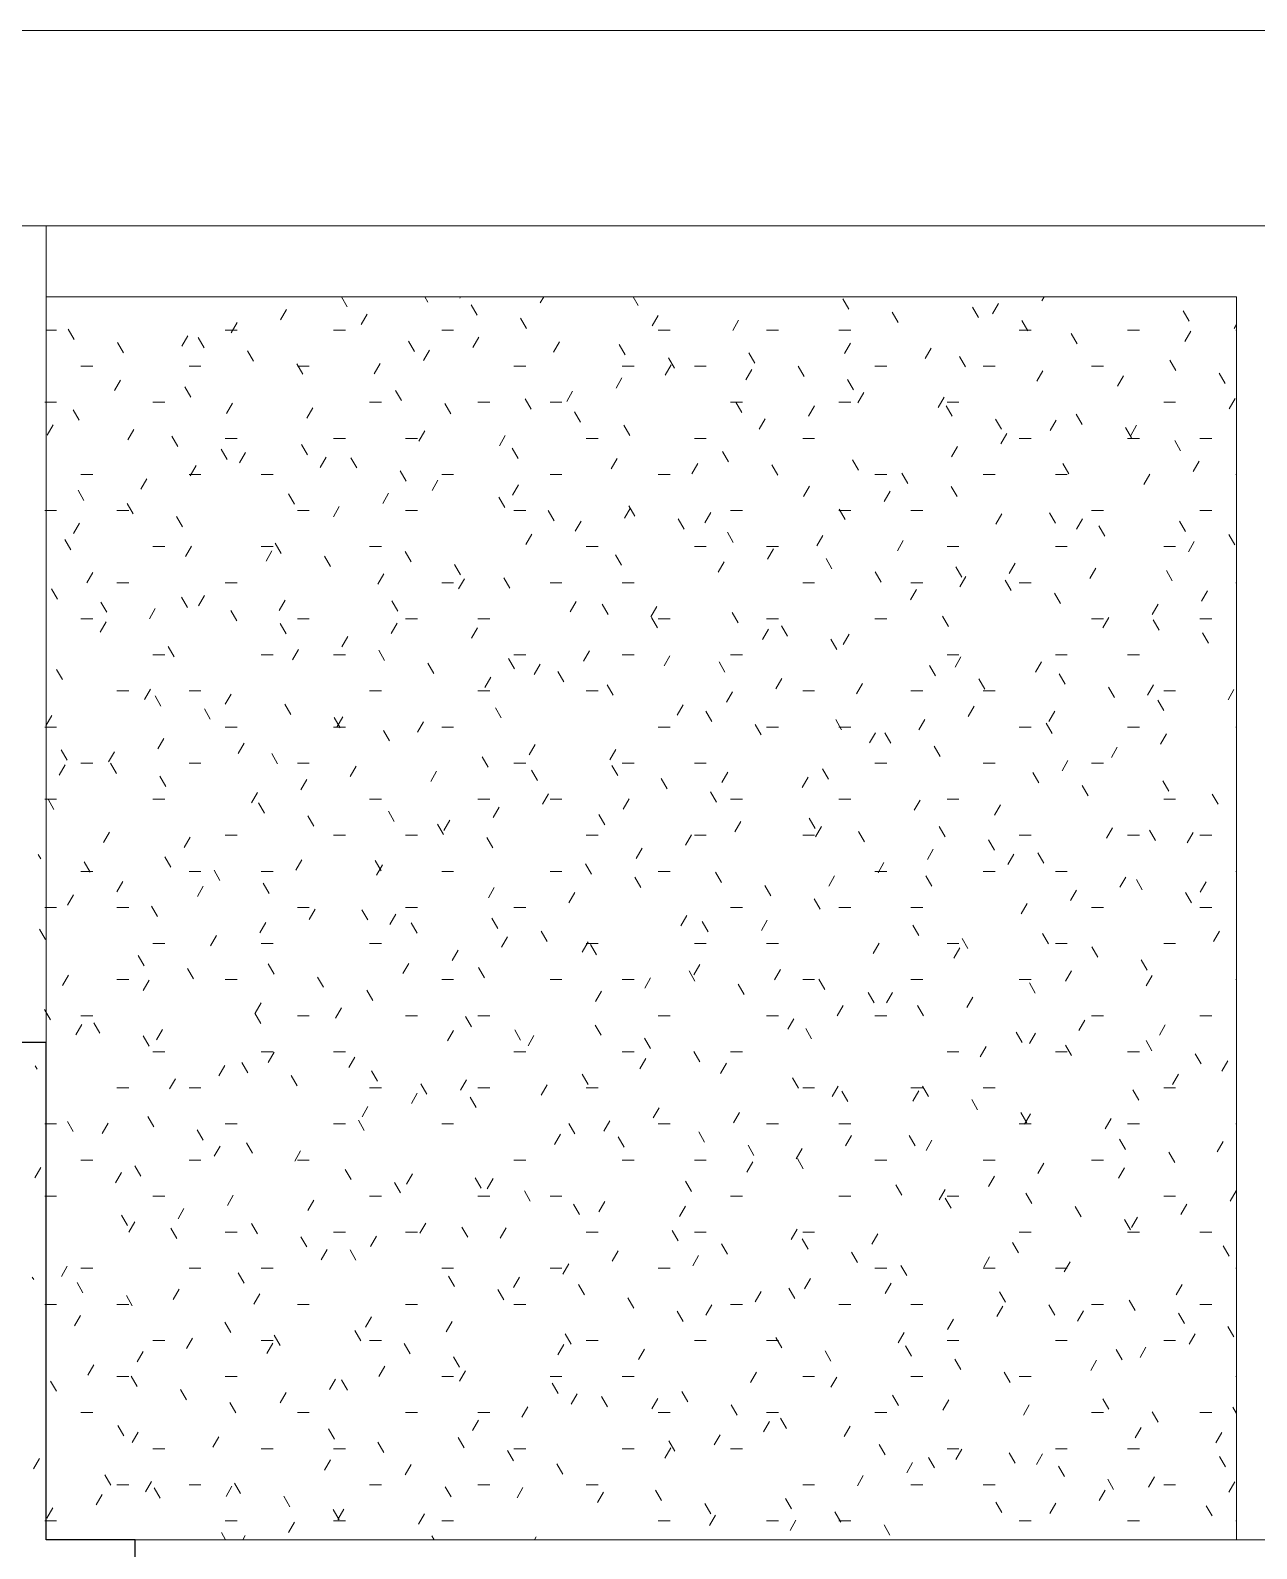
# Model space of a CAD drawing. Header units: millimetres. Extents: x -967280 to 3852, y 2833 to 1955156.
# Drawn here: x -950241 to -946789, y 652841 to 657116 of the extents above; entities that cross this region are included whole.
import ezdxf

# ---------------------------------------------------------------- set-up
doc = ezdxf.new("R2010")
doc.units = ezdxf.units.MM
doc.header["$LTSCALE"] = 1000
doc.linetypes.add('HRZN_Line-Ptrn-Sold', pattern=[9144001.0, 9144000.0, -1])
for name, color, linetype, lineweight in [('A-ELEV', 1, 'HRZN_Line-Ptrn-Sold', 13), ('A-FLOR-PATT', 1, 'Continuous', 13), ('A-WALL', 8, 'HRZN_Line-Ptrn-Sold', 50)]:
    doc.layers.add(name, color=color, linetype=linetype, lineweight=lineweight)
doc.layers.add('ARCH', color=8, linetype='Continuous')

# ---------------------------------------------------------------- blocks, each defined once
blk = doc.blocks.new('A$C1e5dc022')
at = {"layer": 'A-ELEV', "color": 4}
for p, q in [((12000, -6550), (20200, -6550)), ((16650, -6550), (16650, -8850)), ((20000, -6750), (16650, -6750)), ((20000, -10250), (20000, -6750)), ((16900, -10250), (20200, -10250))]:
    blk.add_line(p, q, dxfattribs=at)
at = {"layer": 'A-FLOR-PATT', "color": 4}
blk.add_line((53435, -6000), (6000, -6000), dxfattribs=at)
at = {"layer": 'A-FLOR-PATT', "color": 4, "linetype": 'Continuous'}
for p, q in [((16994.7, -6750), (16994.7, -6750.1)), ((17497.2, -6778.7), (17480.7, -6750)), ((17724, -6765.1), (17715.3, -6750)), ((17816, -6750), (17813.8, -6753.8)), ((18050.6, -6750), (18040.6, -6767.4)), ((18316.3, -6775), (18301.9, -6750)), ((19458.4, -6750), (19452, -6761.1)), ((17326.2, -6785.5), (17309.4, -6814.6)), ((17862.8, -6802.3), (17846, -6773.2)), ((18908.7, -6785), (18891.9, -6756)), ((19047.5, -6822.2), (19030.7, -6793.2)), ((19274.2, -6808.6), (19257.5, -6779.5)), ((19330, -6769.2), (19313.2, -6798.3)), ((19866.6, -6818.5), (19849.8, -6789.5)), ((17187.4, -6822.7), (17170.6, -6851.7)), ((17553, -6799.1), (17536.2, -6828.2)), ((18001.6, -6839.4), (17984.8, -6810.4)), ((18372.1, -6802.8), (18355.3, -6831.8)), ((18598.9, -6816.4), (18582.1, -6845.4)), ((19413, -6845.8), (19396.3, -6816.7)), ((20000, -6827.9), (19993.6, -6839.1)), ((16648.7, -6844), (16679.1, -6844)), ((16728.9, -6870.3), (16712.1, -6841.3)), ((16867.7, -6907.5), (16850.9, -6878.5)), ((17048.6, -6859.9), (17031.9, -6888.9)), ((17094.5, -6893.9), (17077.7, -6864.9)), ((17153.6, -6844), (17187.1, -6844)), ((17458.4, -6844), (17491.9, -6844)), ((17686.8, -6903.9), (17670, -6874.8)), ((17763.2, -6844), (17796.7, -6844)), ((17867.7, -6863.5), (17851, -6892.6)), ((18094.5, -6877.2), (18077.7, -6906.2)), ((18372.8, -6844), (18406.3, -6844)), ((18677.6, -6844), (18711.1, -6844)), ((18880.8, -6844), (18914.3, -6844)), ((18913.6, -6880.8), (18896.9, -6909.8)), ((19388.8, -6844), (19422.3, -6844)), ((19551.8, -6883), (19535, -6853.9)), ((19693.6, -6844), (19727.1, -6844)), ((19871.5, -6847.3), (19854.8, -6876.3)), ((19998.4, -6844), (20000, -6844)), ((17233.2, -6931.1), (17216.5, -6902)), ((17728.9, -6900.7), (17712.2, -6929.8)), ((18279.1, -6913.8), (18262.4, -6884.8)), ((18417.9, -6951), (18401.2, -6922)), ((18644.7, -6937.4), (18627.9, -6908.4)), ((19140.4, -6894.4), (19123.6, -6923.5)), ((19237, -6947.4), (19220.3, -6918.3)), ((16747.2, -6945.6), (16780.7, -6945.6)), ((17052, -6945.6), (17085.5, -6945.6)), ((17372, -6968.3), (17355.3, -6939.2)), ((17356.8, -6945.6), (17390.3, -6945.6)), ((17590.2, -6937.9), (17573.4, -6967)), ((17966.4, -6945.6), (17999.9, -6945.6)), ((18271.2, -6945.6), (18304.7, -6945.6)), ((18409.3, -6941.6), (18392.5, -6970.6)), ((18474.4, -6945.6), (18507.9, -6945.6)), ((18636, -6955.2), (18619.3, -6984.2)), ((18783.5, -6974.6), (18766.7, -6945.6)), ((18982.4, -6945.6), (19015.9, -6945.6)), ((19287.2, -6945.6), (19320.7, -6945.6)), ((19455.2, -6958.8), (19438.4, -6987.9)), ((19592, -6945.6), (19625.5, -6945.6)), ((19829.4, -6957.3), (19812.6, -6928.3)), ((19968.2, -6994.5), (19951.4, -6965.5)), ((16859, -6985.1), (16842.3, -7014.1)), ((17057.3, -7032.7), (17040.5, -7003.6)), ((18270.5, -6978.8), (18253.7, -7007.8)), ((18922.3, -7011.8), (18905.5, -6982.7)), ((19681.9, -6972.4), (19665.2, -7001.5)), ((16645.8, -7047.2), (16679.1, -7047.2)), ((16950.4, -7047.2), (16983.9, -7047.2)), ((17173.8, -7049.5), (17157, -7078.5)), ((17560, -7047.2), (17593.5, -7047.2)), ((17649.6, -7042.6), (17632.8, -7013.6)), ((17788.4, -7079.8), (17771.6, -7050.8)), ((17864.8, -7047.2), (17898.3, -7047.2)), ((18015.2, -7066.2), (17998.4, -7037.2)), ((18068, -7047.2), (18101.5, -7047.2)), ((18131.7, -7015.9), (18114.9, -7045)), ((18576, -7047.2), (18609.5, -7047.2)), ((18607.5, -7076.2), (18590.8, -7047.2)), ((18880.8, -7047.2), (18914.3, -7047.2)), ((18950.8, -7019.6), (18934, -7048.6)), ((19177.6, -7033.2), (19160.8, -7062.2)), ((19185.6, -7047.2), (19219.1, -7047.2)), ((19795.2, -7047.2), (19828.7, -7047.2)), ((19996.7, -7036.9), (19979.9, -7065.9)), ((16742.5, -7097.1), (16725.7, -7068.1)), ((17400.6, -7063.1), (17383.8, -7092.1)), ((18154, -7103.4), (18137.2, -7074.4)), ((18673.2, -7094), (18656.5, -7123)), ((18812, -7056.8), (18795.3, -7085.8)), ((19199.9, -7086.2), (19183.1, -7057.1)), ((19338.6, -7123.3), (19321.9, -7094.3)), ((19565.4, -7109.7), (19548.7, -7080.7)), ((16669.4, -7110.3), (16652.7, -7139.3)), ((16896.2, -7123.9), (16879.5, -7152.9)), ((17715.3, -7127.5), (17698.6, -7156.5)), ((18292.8, -7140.6), (18276, -7111.6)), ((19353.6, -7134.8), (19336.8, -7163.8)), ((19492.4, -7097.6), (19475.6, -7126.7)), ((19704.2, -7146.9), (19687.4, -7117.9)), ((19719.1, -7111.2), (19702.4, -7140.3)), ((17020.1, -7171.5), (17003.3, -7142.4)), ((17158.9, -7208.7), (17142.1, -7179.6)), ((17153.6, -7148.8), (17187.1, -7148.8)), ((17385.6, -7195), (17368.9, -7166)), ((17458.4, -7148.8), (17491.9, -7148.8)), ((17661.6, -7148.8), (17695.1, -7148.8)), ((17942.1, -7141.1), (17925.3, -7170.2)), ((17978, -7205), (17961.2, -7176)), ((18169.6, -7148.8), (18203.1, -7148.8)), ((18474.4, -7148.8), (18507.9, -7148.8)), ((18779.2, -7148.8), (18812.7, -7148.8)), ((19214.8, -7172), (19198, -7201)), ((19388.8, -7148.8), (19422.3, -7148.8)), ((19693.6, -7148.8), (19727.1, -7148.8)), ((19843, -7184.1), (19826.2, -7155.1)), ((19896.8, -7148.8), (19930.3, -7148.8)), ((17211, -7188.3), (17194.2, -7217.3)), ((17437.8, -7201.9), (17421, -7230.9)), ((17524.4, -7232.2), (17507.7, -7203.2)), ((18256.9, -7205.5), (18240.1, -7234.6)), ((18483.6, -7219.1), (18466.9, -7248.2)), ((18570.3, -7215), (18553.6, -7185.9)), ((18709.1, -7252.2), (18692.4, -7223.1)), ((18935.9, -7238.6), (18919.1, -7209.5)), ((19528.2, -7248.5), (19511.5, -7219.5)), ((19895.1, -7212.8), (19878.3, -7241.9)), ((16747.2, -7250.4), (16780.7, -7250.4)), ((16933.4, -7262.7), (16916.6, -7291.7)), ((17052, -7250.4), (17085.5, -7250.4)), ((17072.2, -7225.5), (17055.4, -7254.5)), ((17255.2, -7250.4), (17288.7, -7250.4)), ((17663.2, -7269.4), (17646.5, -7240.4)), ((17752.5, -7266.3), (17735.8, -7295.3)), ((17763.2, -7250.4), (17796.7, -7250.4)), ((18068, -7250.4), (18101.5, -7250.4)), ((18372.8, -7250.4), (18406.3, -7250.4)), ((18982.4, -7250.4), (19015.9, -7250.4)), ((19074.7, -7275.7), (19057.9, -7246.7)), ((19287.2, -7250.4), (19320.7, -7250.4)), ((19490.4, -7250.4), (19523.9, -7250.4)), ((19756.3, -7250), (19739.6, -7279.1)), ((19998.4, -7250.4), (20000, -7250.4)), ((16756.1, -7323.9), (16739.4, -7294.8)), ((17348.5, -7333.8), (17331.7, -7304.8)), ((17613.7, -7303.5), (17597, -7332.5)), ((17979.3, -7279.9), (17962.5, -7308.9)), ((18798.4, -7283.6), (18781.6, -7312.6)), ((19025.2, -7297.2), (19008.4, -7326.2)), ((19213.5, -7312.9), (19196.7, -7283.9)), ((16645.6, -7352), (16679.1, -7352)), ((16848.8, -7352), (16882.3, -7352)), ((16894.9, -7361.1), (16878.1, -7332)), ((17356.8, -7352), (17390.3, -7352)), ((17474.9, -7340.7), (17458.2, -7369.7)), ((17661.6, -7352), (17695.1, -7352)), ((17940.8, -7343.8), (17924, -7314.8)), ((17966.4, -7352), (17999.9, -7352)), ((18079.6, -7381), (18062.8, -7352)), ((18294.1, -7344.3), (18277.3, -7373.4)), ((18306.4, -7367.4), (18289.6, -7338.3)), ((18576, -7352), (18609.5, -7352)), ((18880.8, -7352), (18914.3, -7352)), ((18898.7, -7377.3), (18881.9, -7348.3)), ((19084, -7352), (19117.5, -7352)), ((19592, -7352), (19625.5, -7352)), ((19896.8, -7352), (19930.3, -7352)), ((16743.8, -7387.8), (16727.1, -7416.9)), ((17033.7, -7398.2), (17016.9, -7369.2)), ((18155.3, -7381.5), (18138.5, -7410.5)), ((18445.2, -7404.6), (18428.4, -7375.5)), ((18520.8, -7357.9), (18504.1, -7387)), ((19340, -7361.6), (19323.2, -7390.6)), ((19491, -7387.3), (19474.3, -7358.3)), ((19566.7, -7375.2), (19550, -7404.2)), ((19629.8, -7424.5), (19613.1, -7395.5)), ((19856.6, -7410.9), (19839.8, -7381.8)), ((16718.9, -7462.7), (16702.2, -7433.6)), ((18016.5, -7418.7), (17999.7, -7447.7)), ((18583.9, -7441.8), (18567.2, -7412.7)), ((18835.6, -7422.3), (18818.8, -7451.4)), ((19062.4, -7436), (19045.6, -7465)), ((19995.4, -7448.1), (19978.6, -7419)), ((16950.4, -7453.6), (16983.9, -7453.6)), ((17058.6, -7452.2), (17041.8, -7481.3)), ((17255.2, -7453.6), (17288.7, -7453.6)), ((17285.4, -7465.9), (17268.6, -7494.9)), ((17311.3, -7472.6), (17294.5, -7443.6)), ((17450.1, -7509.8), (17433.3, -7480.8)), ((17560, -7453.6), (17593.5, -7453.6)), ((17676.8, -7496.2), (17660.1, -7467.2)), ((18169.6, -7453.6), (18203.1, -7453.6)), ((18269.2, -7506.2), (18252.4, -7477.1)), ((18474.4, -7453.6), (18507.9, -7453.6)), ((18677.6, -7453.6), (18711.1, -7453.6)), ((18696.8, -7459.5), (18680, -7488.6)), ((19185.6, -7453.6), (19219.1, -7453.6)), ((19490.4, -7453.6), (19523.9, -7453.6)), ((19795.2, -7453.6), (19828.7, -7453.6)), ((19881.5, -7439.6), (19864.7, -7468.6)), ((17815.6, -7533.4), (17798.9, -7504.4)), ((18558, -7496.7), (18541.3, -7525.8)), ((18861.5, -7516.1), (18844.8, -7487.1)), ((19227.1, -7539.7), (19210.3, -7510.7)), ((19377.1, -7500.4), (19360.4, -7529.4)), ((19603.9, -7514), (19587.2, -7543)), ((19819.4, -7549.7), (19802.7, -7520.6)), ((16781, -7526.6), (16764.2, -7555.7)), ((16848.8, -7555.2), (16882.3, -7555.2)), ((17153.6, -7555.2), (17187.1, -7555.2)), ((17600.1, -7530.3), (17583.4, -7559.3)), ((17763.2, -7555.2), (17796.7, -7555.2)), ((17826.9, -7543.9), (17810.1, -7572.9)), ((17954.4, -7570.6), (17937.6, -7541.5)), ((18068, -7555.2), (18101.5, -7555.2)), ((18271.2, -7555.2), (18304.7, -7555.2)), ((18779.2, -7555.2), (18812.7, -7555.2)), ((19000.3, -7553.3), (18983.5, -7524.3)), ((19084, -7555.2), (19117.5, -7555.2)), ((19238.4, -7537.6), (19221.6, -7566.6)), ((19365.9, -7576.9), (19349.1, -7547.9)), ((19388.8, -7555.2), (19422.3, -7555.2)), ((19998.4, -7555.2), (20000, -7555.2)), ((16681.7, -7601.4), (16665, -7572.4)), ((17047.3, -7625), (17030.5, -7596)), ((17095.8, -7591), (17079, -7620.1)), ((17322.5, -7604.6), (17305.8, -7633.7)), ((17639.6, -7635), (17622.9, -7606)), ((18141.7, -7608.3), (18124.9, -7637.3)), ((19099.6, -7574.7), (19082.8, -7603.8)), ((19504.7, -7614.1), (19487.9, -7585)), ((19918.7, -7578.4), (19901.9, -7607.4)), ((16820.5, -7638.6), (16803.8, -7609.6)), ((16957, -7628.2), (16940.2, -7657.3)), ((17186.1, -7662.2), (17169.3, -7633.2)), ((18232, -7645), (18215.2, -7615.9)), ((18368.4, -7621.9), (18351.7, -7650.9)), ((18597.6, -7668.5), (18580.8, -7639.5)), ((19189.9, -7678.5), (19173.1, -7649.5)), ((19779.9, -7615.6), (19763.1, -7644.6)), ((16747.2, -7656.8), (16780.7, -7656.8)), ((16818.2, -7665.4), (16801.4, -7694.4)), ((17324.9, -7699.4), (17308.1, -7670.4)), ((17356.8, -7656.8), (17390.3, -7656.8)), ((17637.3, -7669.1), (17620.5, -7698.1)), ((17661.6, -7656.8), (17695.1, -7656.8)), ((17864.1, -7682.7), (17847.3, -7711.7)), ((17864.8, -7656.8), (17898.3, -7656.8)), ((18370.8, -7682.1), (18354, -7653.1)), ((18372.8, -7656.8), (18406.3, -7656.8)), ((18683.2, -7686.3), (18666.4, -7715.3)), ((18677.6, -7656.8), (18711.1, -7656.8)), ((18736.3, -7705.7), (18719.6, -7676.7)), ((18982.4, -7656.8), (19015.9, -7656.8)), ((19592, -7656.8), (19625.5, -7656.8)), ((19641.1, -7652.8), (19624.3, -7681.8)), ((19782.2, -7688.5), (19765.5, -7659.4)), ((19896.8, -7656.8), (19930.3, -7656.8)), ((17010.1, -7763.8), (16993.4, -7734.8)), ((17498.5, -7706.2), (17481.8, -7735.3)), ((18875.1, -7742.9), (18858.4, -7713.9)), ((18910, -7699.9), (18893.2, -7729)), ((19921, -7725.6), (19904.3, -7696.6)), ((16950.4, -7758.4), (16983.9, -7758.4)), ((17255.2, -7758.4), (17288.7, -7758.4)), ((17359.7, -7743.4), (17343, -7772.5)), ((17458.4, -7758.4), (17491.9, -7758.4)), ((17602.5, -7773.8), (17585.7, -7744.7)), ((17968, -7797.4), (17951.3, -7768.3)), ((17966.4, -7758.4), (17999.9, -7758.4)), ((18178.8, -7747.1), (18162.1, -7776.1)), ((18271.2, -7758.4), (18304.7, -7758.4)), ((18405.6, -7760.7), (18388.9, -7789.7)), ((18560.4, -7807.3), (18543.6, -7778.3)), ((18576, -7758.4), (18609.5, -7758.4)), ((19185.6, -7758.4), (19219.1, -7758.4)), ((19224.7, -7764.3), (19208, -7793.4)), ((19451.5, -7777.9), (19434.8, -7807)), ((19490.4, -7758.4), (19523.9, -7758.4)), ((19693.6, -7758.4), (19727.1, -7758.4)), ((16695.4, -7828.2), (16678.6, -7799.2)), ((17741.2, -7811), (17724.5, -7781.9)), ((17901.3, -7821.5), (17884.5, -7850.5)), ((18040.1, -7784.3), (18023.3, -7813.3)), ((18106.8, -7834.5), (18090, -7805.5)), ((19152.7, -7817.3), (19135.9, -7788.2)), ((19518.3, -7840.9), (19501.5, -7811.8)), ((16848.8, -7860), (16882.3, -7860)), ((16943.4, -7855), (16926.6, -7884)), ((17052, -7860), (17085.5, -7860)), ((17560, -7860), (17593.5, -7860)), ((17864.8, -7860), (17898.3, -7860)), ((18169.6, -7860), (18203.1, -7860)), ((18245.6, -7871.7), (18228.8, -7842.7)), ((18581.6, -7862.3), (18564.8, -7891.3)), ((18720.4, -7825.1), (18703.6, -7854.1)), ((18779.2, -7860), (18812.7, -7860)), ((18947.2, -7838.7), (18930.4, -7867.7)), ((19084, -7860), (19117.5, -7860)), ((19291.5, -7854.5), (19274.7, -7825.4)), ((19287.2, -7860), (19320.7, -7860)), ((19657.1, -7878), (19640.3, -7849)), ((19766.3, -7842.4), (19749.5, -7871.4)), ((19795.2, -7860), (19828.7, -7860)), ((19993.1, -7856), (19976.3, -7885)), ((16972.9, -7902.6), (16956.2, -7873.6)), ((17170.1, -7868.6), (17153.4, -7897.6)), ((17338.5, -7926.2), (17321.7, -7897.1)), ((17930.8, -7936.1), (17914.1, -7907.1)), ((18442.8, -7899.5), (18426, -7928.5)), ((19261.9, -7903.1), (19245.2, -7932.2)), ((19795.8, -7915.2), (19779.1, -7886.2)), ((16665.8, -7929.4), (16649, -7958.4)), ((17111.7, -7939.8), (17095, -7910.8)), ((17477.3, -7963.4), (17460.5, -7934.3)), ((17484.9, -7933), (17468.1, -7962.1)), ((17711.7, -7946.6), (17694.9, -7975.7)), ((18523.2, -7946.1), (18506.4, -7917.1)), ((18888.7, -7969.7), (18872, -7940.6)), ((19123.1, -7940.3), (19106.4, -7969.3)), ((19481.1, -7979.6), (19464.3, -7950.6)), ((19488.7, -7916.7), (19471.9, -7945.8)), ((16645.6, -7961.6), (16679.1, -7961.6)), ((16980.6, -7993.8), (16963.8, -8022.8)), ((17153.6, -7961.6), (17187.1, -7961.6)), ((17458.4, -7961.6), (17491.9, -7961.6)), ((17616.1, -8000.6), (17599.3, -7971.5)), ((17763.2, -7961.6), (17796.7, -7961.6)), ((18372.8, -7961.6), (18406.3, -7961.6)), ((18662, -7983.3), (18645.2, -7954.3)), ((18677.6, -7961.6), (18711.1, -7961.6)), ((18880.8, -7961.6), (18914.3, -7961.6)), ((18984.4, -7977.5), (18967.6, -8006.5)), ((19027.5, -8006.9), (19010.8, -7977.8)), ((19388.8, -7961.6), (19422.3, -7961.6)), ((19693.6, -7961.6), (19727.1, -7961.6)), ((19803.5, -7981.1), (19786.7, -8010.2)), ((19998.4, -7961.6), (20000, -7961.6)), ((16709, -8055), (16692.2, -8026)), ((16841.8, -8031), (16825, -8060)), ((17207.3, -8007.4), (17190.6, -8036.4)), ((17301.3, -8065), (17284.5, -8035.9)), ((18026.4, -8011), (18009.7, -8040.1)), ((18253.2, -8024.7), (18236.5, -8053.7)), ((19166.3, -8044.1), (19149.6, -8015)), ((19664.7, -8018.3), (19647.9, -8047.4)), ((16703, -8068.2), (16686.2, -8097.2)), ((16747.2, -8063.2), (16780.7, -8063.2)), ((16847.8, -8092.2), (16831, -8063.2)), ((17052, -8063.2), (17085.5, -8063.2)), ((17356.8, -8063.2), (17390.3, -8063.2)), ((17522.1, -8071.8), (17505.3, -8100.8)), ((17893.6, -8074.9), (17876.9, -8045.9)), ((17966.4, -8063.2), (17999.9, -8063.2)), ((18259.2, -8098.5), (18242.4, -8069.5)), ((18271.2, -8063.2), (18304.7, -8063.2)), ((18474.4, -8063.2), (18507.9, -8063.2)), ((18851.6, -8108.5), (18834.8, -8079.4)), ((18982.4, -8063.2), (19015.9, -8063.2)), ((19287.2, -8063.2), (19320.7, -8063.2)), ((19525.9, -8055.5), (19509.1, -8084.6)), ((19592, -8063.2), (19625.5, -8063.2)), ((16986.5, -8129.4), (16969.8, -8100.3)), ((17383.3, -8109), (17366.5, -8138)), ((17748.9, -8085.4), (17732.1, -8114.5)), ((18032.4, -8112.1), (18015.7, -8083.1)), ((18398, -8135.7), (18381.2, -8106.7)), ((18568, -8089.1), (18551.2, -8118.1)), ((18794.8, -8102.7), (18778, -8131.7)), ((19443.9, -8118.4), (19427.1, -8089.4)), ((19809.5, -8142), (19792.7, -8113)), ((16645.6, -8164.8), (16679.1, -8164.8)), ((16671.8, -8193.8), (16655, -8164.8)), ((16950.4, -8164.8), (16983.9, -8164.8)), ((17244.5, -8146.2), (17227.8, -8175.2)), ((17560, -8164.8), (17593.5, -8164.8)), ((17864.8, -8164.8), (17898.3, -8164.8)), ((18063.6, -8149.8), (18046.9, -8178.9)), ((18068, -8164.8), (18101.5, -8164.8)), ((18290.4, -8163.4), (18273.6, -8192.5)), ((18536.8, -8172.9), (18520, -8143.8)), ((18576, -8164.8), (18609.5, -8164.8)), ((18880.8, -8164.8), (18914.3, -8164.8)), ((19185.6, -8164.8), (19219.1, -8164.8)), ((19582.7, -8155.6), (19565.9, -8126.6)), ((19795.2, -8164.8), (19828.7, -8164.8)), ((19948.2, -8179.2), (19931.5, -8150.2)), ((17264.1, -8203.8), (17247.4, -8174.7)), ((17629.7, -8227.3), (17612.9, -8198.3)), ((17924.8, -8187), (17908.1, -8216.1)), ((19109.5, -8167.1), (19092.8, -8196.1)), ((19336.3, -8180.7), (19319.5, -8209.7)), ((17402.9, -8240.9), (17386.1, -8211.9)), ((17768.5, -8264.5), (17751.7, -8235.5)), ((17786.1, -8224.2), (17769.3, -8253.2)), ((18222, -8237.3), (18205.3, -8208.3)), ((18605.2, -8227.9), (18588.4, -8256.9)), ((18814.4, -8247.3), (18797.6, -8218.2)), ((18832, -8241.5), (18815.2, -8270.5)), ((19179.9, -8270.8), (19163.2, -8241.8)), ((19651.1, -8245.1), (19634.3, -8274.1)), ((16828.2, -8257.7), (16811.4, -8286.8)), ((17054.9, -8271.4), (17038.2, -8300.4)), ((17153.6, -8266.4), (17187.1, -8266.4)), ((17458.4, -8266.4), (17491.9, -8266.4)), ((17661.6, -8266.4), (17695.1, -8266.4)), ((17907.3, -8301.7), (17890.5, -8272.7)), ((18169.6, -8266.4), (18203.1, -8266.4)), ((18466.4, -8265), (18449.6, -8294.1)), ((18474.4, -8266.4), (18507.9, -8266.4)), ((18779.2, -8266.4), (18812.7, -8266.4)), ((18953.2, -8284.4), (18936.4, -8255.4)), ((19318.7, -8308), (19302, -8279)), ((19388.8, -8266.4), (19422.3, -8266.4)), ((19693.6, -8266.4), (19727.1, -8266.4)), ((19772.3, -8280.8), (19755.5, -8251.8)), ((19877.8, -8258.7), (19861.1, -8287.8)), ((19896.8, -8266.4), (19930.3, -8266.4)), ((16634.6, -8332.6), (16627.6, -8320.4)), ((17000.2, -8356.2), (16983.4, -8327.1)), ((17369.7, -8335.8), (17352.9, -8364.8)), ((18327.6, -8302.2), (18310.8, -8331.3)), ((19146.7, -8305.9), (19130, -8334.9)), ((19373.5, -8319.5), (19356.7, -8348.5)), ((19457.5, -8345.2), (19440.7, -8316.2)), ((16747.2, -8368), (16780.7, -8368)), ((16773.4, -8369.8), (16756.6, -8340.7)), ((17052, -8368), (17085.5, -8368)), ((17138.9, -8393.3), (17122.2, -8364.3)), ((17255.2, -8368), (17288.7, -8368)), ((17592.5, -8366.1), (17575.7, -8337.1)), ((17596.5, -8349.4), (17579.7, -8378.4)), ((17763.2, -8368), (17796.7, -8368)), ((18068, -8368), (18101.5, -8368)), ((18184.8, -8376.1), (18168.1, -8347)), ((18372.8, -8368), (18406.3, -8368)), ((18550.4, -8399.7), (18533.6, -8370.6)), ((18982.4, -8368), (19015.9, -8368)), ((19007.9, -8343.1), (18991.2, -8372.1)), ((19287.2, -8368), (19320.7, -8368)), ((19490.4, -8368), (19523.9, -8368)), ((19998.4, -8368), (20000, -8368)), ((16865.3, -8396.5), (16848.6, -8425.6)), ((17092.1, -8410.1), (17075.4, -8439.2)), ((17277.7, -8430.5), (17261, -8401.5)), ((17911.2, -8413.8), (17894.5, -8442.8)), ((18323.6, -8413.3), (18306.9, -8384.2)), ((18689.2, -8436.8), (18672.4, -8407.8)), ((18869.1, -8380.3), (18852.4, -8409.3)), ((19142.7, -8409.6), (19126, -8380.6)), ((19549.5, -8421.1), (19532.7, -8450.1)), ((19688.3, -8383.9), (19671.5, -8412.9)), ((19735.1, -8419.6), (19718.3, -8390.5)), ((19915, -8397.5), (19898.3, -8426.5)), ((16726.6, -8433.7), (16709.8, -8462.8)), ((18138, -8427.4), (18121.2, -8456.4)), ((18828, -8474), (18811.2, -8445)), ((19410.7, -8458.3), (19393.9, -8487.3)), ((19873.9, -8456.8), (19857.1, -8427.7)), ((16645.6, -8469.6), (16679.1, -8469.6)), ((16848.8, -8469.6), (16882.3, -8469.6)), ((16963, -8494.9), (16946.2, -8465.9)), ((17356.8, -8469.6), (17390.3, -8469.6)), ((17406.9, -8474.6), (17390.1, -8503.6)), ((17555.3, -8504.9), (17538.5, -8475.9)), ((17633.7, -8488.2), (17616.9, -8517.2)), ((17661.6, -8469.6), (17695.1, -8469.6)), ((17920.9, -8528.5), (17904.1, -8499.4)), ((17966.4, -8469.6), (17999.9, -8469.6)), ((18452.8, -8491.8), (18436, -8520.9)), ((18576, -8469.6), (18609.5, -8469.6)), ((18679.6, -8505.4), (18662.8, -8534.5)), ((18880.8, -8469.6), (18914.3, -8469.6)), ((19084, -8469.6), (19117.5, -8469.6)), ((19592, -8469.6), (19625.5, -8469.6)), ((19896.8, -8469.6), (19930.3, -8469.6)), ((16648.2, -8559.4), (16631.4, -8530.3)), ((17129.3, -8548.9), (17112.5, -8578)), ((17268.1, -8511.7), (17251.3, -8540.8)), ((17694.1, -8542.1), (17677.3, -8513.1)), ((18059.7, -8565.7), (18042.9, -8536.6)), ((18513.2, -8538.4), (18496.4, -8509.4)), ((19105.6, -8548.4), (19088.8, -8519.4)), ((19471.1, -8572), (19454.4, -8542.9)), ((19952.2, -8536.3), (19935.5, -8565.3)), ((16950.4, -8571.2), (16983.9, -8571.2)), ((17255.2, -8571.2), (17288.7, -8571.2)), ((17560, -8571.2), (17593.5, -8571.2)), ((17809.6, -8589.8), (17792.9, -8618.8)), ((17948.4, -8552.6), (17931.7, -8581.6)), ((18175.2, -8566.2), (18158.4, -8595.2)), ((18169.6, -8571.2), (18203.1, -8571.2)), ((18198.4, -8602.9), (18181.7, -8573.8)), ((18474.4, -8571.2), (18507.9, -8571.2)), ((18677.6, -8571.2), (18711.1, -8571.2)), ((18994.3, -8569.8), (18977.6, -8598.9)), ((19185.6, -8571.2), (19219.1, -8571.2)), ((19221.1, -8583.5), (19204.3, -8612.5)), ((19244.3, -8585.6), (19227.6, -8556.6)), ((19490.4, -8571.2), (19523.9, -8571.2)), ((19609.9, -8609.2), (19593.1, -8580.1)), ((19795.2, -8571.2), (19828.7, -8571.2)), ((16925.8, -8633.7), (16909, -8604.7)), ((17291.3, -8657.3), (17274.6, -8628.3)), ((17670.8, -8627), (17654.1, -8656)), ((18490, -8630.6), (18473.2, -8659.6)), ((19748.7, -8646.4), (19731.9, -8617.3)), ((16712.9, -8660.5), (16696.2, -8689.5)), ((16848.8, -8672.8), (16882.3, -8672.8)), ((16939.7, -8674.1), (16923, -8703.1)), ((17064.6, -8670.9), (17047.8, -8641.9)), ((17153.6, -8672.8), (17187.1, -8672.8)), ((17430.1, -8694.5), (17413.4, -8665.5)), ((17763.2, -8672.8), (17796.7, -8672.8)), ((17883.7, -8667.3), (17866.9, -8638.2)), ((18068, -8672.8), (18101.5, -8672.8)), ((18271.2, -8672.8), (18304.7, -8672.8)), ((18351.2, -8667.8), (18334.4, -8696.8)), ((18476, -8677.2), (18459.3, -8648.2)), ((18716.7, -8644.2), (18700, -8673.3)), ((18779.2, -8672.8), (18812.7, -8672.8)), ((18841.6, -8700.8), (18824.8, -8671.8)), ((19084, -8672.8), (19117.5, -8672.8)), ((19388.8, -8672.8), (19422.3, -8672.8)), ((19535.9, -8647.9), (19519.1, -8676.9)), ((19762.6, -8661.5), (19745.9, -8690.5)), ((19998.4, -8672.8), (20000, -8672.8)), ((17568.9, -8731.7), (17552.2, -8702.6)), ((18212.4, -8705), (18195.6, -8734)), ((18614.8, -8714.4), (18598, -8685.4)), ((18980.4, -8738), (18963.6, -8709)), ((19031.5, -8708.6), (19014.7, -8737.7)), ((19433.9, -8710.8), (19417.2, -8681.7)), ((16661.8, -8786.1), (16645, -8757.1)), ((17254.5, -8738.5), (17237.7, -8767.6)), ((17481.3, -8752.1), (17464.5, -8781.2)), ((18892.7, -8745.8), (18876, -8774.9)), ((19119.2, -8775.2), (19102.4, -8746.1)), ((19258.3, -8722.2), (19241.5, -8751.3)), ((16750.1, -8799.3), (16733.4, -8828.3)), ((16747.2, -8774.4), (16780.7, -8774.4)), ((16800.6, -8823.3), (16783.8, -8794.3)), ((17254.2, -8796.1), (17237.4, -8767.1)), ((17356.8, -8774.4), (17390.3, -8774.4)), ((17661.6, -8774.4), (17695.1, -8774.4)), ((17846.5, -8806.1), (17829.7, -8777)), ((17864.8, -8774.4), (17898.3, -8774.4)), ((18212.1, -8829.6), (18195.3, -8800.6)), ((18372.8, -8774.4), (18406.3, -8774.4)), ((18677.6, -8774.4), (18711.1, -8774.4)), ((18753.9, -8783), (18737.2, -8812)), ((18982.4, -8774.4), (19015.9, -8774.4)), ((19573, -8786.7), (19556.3, -8815.7)), ((19592, -8774.4), (19625.5, -8774.4)), ((19799.8, -8800.3), (19783.1, -8829.3)), ((19896.8, -8774.4), (19930.3, -8774.4)), ((16939.4, -8860.5), (16922.6, -8831.5)), ((16976.9, -8812.9), (16960.1, -8841.9)), ((17796, -8816.5), (17779.3, -8845.6)), ((17985.3, -8843.2), (17968.5, -8814.2)), ((18022.8, -8830.2), (18006, -8859.2)), ((18350.8, -8866.8), (18334.1, -8837.8)), ((18804.4, -8839.6), (18787.6, -8810.6)), ((19396.7, -8849.6), (19380, -8820.5)), ((19434.3, -8823.8), (19417.5, -8852.9)), ((19762.3, -8873.1), (19745.5, -8844.1)), ((16950.4, -8876), (16983.9, -8876)), ((17255.2, -8876), (17288.7, -8876)), ((17291.7, -8877.3), (17274.9, -8906.3)), ((17458.4, -8876), (17491.9, -8876)), ((17518.4, -8890.9), (17501.7, -8920)), ((17966.4, -8876), (17999.9, -8876)), ((18271.2, -8876), (18304.7, -8876)), ((18489.6, -8904), (18472.9, -8875)), ((18576, -8876), (18609.5, -8876)), ((19185.6, -8876), (19219.1, -8876)), ((19295.5, -8861), (19278.7, -8890.1)), ((19490.4, -8876), (19523.9, -8876)), ((19535.5, -8886.8), (19518.8, -8857.7)), ((19693.6, -8876), (19727.1, -8876)), ((19901.1, -8910.3), (19884.3, -8881.3)), ((16624.6, -8924.9), (16619.1, -8915.3)), ((17152.9, -8914.5), (17136.1, -8943.5)), ((17217, -8934.9), (17200.2, -8905.8)), ((17582.5, -8958.5), (17565.8, -8929.4)), ((18337.6, -8894.6), (18320.8, -8923.6)), ((18564.3, -8908.2), (18547.6, -8937.2)), ((19975.8, -8901.9), (19959, -8930.9)), ((17014.1, -8951.7), (16997.3, -8980.7)), ((17355.8, -8972.1), (17339, -8943)), ((17721.3, -8995.6), (17704.6, -8966.6)), ((17833.2, -8955.3), (17816.4, -8984.4)), ((18060, -8968.9), (18043.2, -8998)), ((18174.9, -8968.4), (18158.1, -8939.4)), ((18767.2, -8978.4), (18750.4, -8949.3)), ((18879.1, -8972.6), (18862.3, -9001.6)), ((19132.8, -9002), (19116, -8972.9)), ((19837, -8939.1), (19820.2, -8968.1)), ((16848.8, -8977.6), (16882.3, -8977.6)), ((17052, -8977.6), (17085.5, -8977.6)), ((17560, -8977.6), (17593.5, -8977.6)), ((17694.4, -8992.5), (17677.7, -9021.6)), ((17860.1, -9032.8), (17843.3, -9003.8)), ((17864.8, -8977.6), (17898.3, -8977.6)), ((18169.6, -8977.6), (18203.1, -8977.6)), ((18779.2, -8977.6), (18812.7, -8977.6)), ((18906, -9015.6), (18889.2, -8986.5)), ((19084, -8977.6), (19117.5, -8977.6)), ((19105.9, -8986.2), (19089.1, -9015.2)), ((19271.6, -9039.2), (19254.8, -9010.1)), ((19287.2, -8977.6), (19320.7, -8977.6)), ((19725.1, -9011.9), (19708.4, -8982.9)), ((19795.2, -8977.6), (19828.7, -8977.6)), ((16953, -9087.3), (16936.2, -9058.2)), ((17555.6, -9029.7), (17538.9, -9058.7)), ((18374.8, -9033.4), (18358, -9062.4)), ((18601.5, -9047), (18584.8, -9076)), ((19410.4, -9076.3), (19393.6, -9047.3)), ((19420.6, -9050.6), (19403.9, -9079.7)), ((16645.6, -9079.2), (16679.1, -9079.2)), ((16726.2, -9100.9), (16709.5, -9071.9)), ((16824.5, -9076.9), (16807.7, -9105.9)), ((17091.8, -9124.5), (17075, -9095.4)), ((17153.6, -9079.2), (17187.1, -9079.2)), ((17458.4, -9079.2), (17491.9, -9079.2)), ((17545.3, -9097.2), (17528.6, -9068.2)), ((17763.2, -9079.2), (17796.7, -9079.2)), ((18137.7, -9107.2), (18120.9, -9078.2)), ((18236, -9070.5), (18219.2, -9099.6)), ((18372.8, -9079.2), (18406.3, -9079.2)), ((18503.2, -9130.8), (18486.5, -9101.7)), ((18677.6, -9079.2), (18711.1, -9079.2)), ((18880.8, -9079.2), (18914.3, -9079.2)), ((19388.8, -9079.2), (19422.3, -9079.2)), ((19647.4, -9064.2), (19630.7, -9093.3)), ((19693.6, -9079.2), (19727.1, -9079.2)), ((19998.4, -9079.2), (20000, -9079.2)), ((17139.3, -9141.3), (17122.5, -9170.3)), ((17230.6, -9161.7), (17213.8, -9132.6)), ((18097.2, -9107.7), (18080.4, -9136.8)), ((18276.5, -9144.4), (18259.7, -9115.4)), ((18642, -9168), (18625.3, -9138.9)), ((18916.3, -9111.4), (18899.5, -9140.4)), ((19095.6, -9140.8), (19078.8, -9111.7)), ((19143.1, -9125), (19126.3, -9154)), ((19687.9, -9150.7), (19671.2, -9121.7)), ((19962.2, -9128.6), (19945.4, -9157.7)), ((16747.2, -9180.8), (16780.7, -9180.8)), ((17052, -9180.8), (17085.5, -9180.8)), ((17366, -9154.9), (17349.3, -9183.9)), ((17356.8, -9180.8), (17390.3, -9180.8)), ((17966.4, -9180.8), (17999.9, -9180.8)), ((18271.2, -9180.8), (18304.7, -9180.8)), ((18474.4, -9180.8), (18507.9, -9180.8)), ((18638.7, -9185.8), (18622, -9214.8)), ((18777.5, -9148.6), (18760.7, -9177.6)), ((18780.8, -9205.2), (18764.1, -9176.1)), ((18982.4, -9180.8), (19015.9, -9180.8)), ((19287.2, -9180.8), (19320.7, -9180.8)), ((19457.8, -9189.4), (19441.1, -9218.4)), ((19592, -9180.8), (19625.5, -9180.8)), ((19826.7, -9187.9), (19810, -9158.9)), ((16634.9, -9202), (16618.2, -9231.1)), ((16861.7, -9215.7), (16844.9, -9244.7)), ((16915.8, -9226.1), (16899, -9197)), ((17508.2, -9236), (17491.4, -9207)), ((17680.8, -9219.3), (17664, -9248.3)), ((17873.7, -9259.6), (17857, -9230.6)), ((17907.6, -9232.9), (17890.8, -9261.9)), ((19319, -9226.6), (19302.3, -9255.6)), ((19684.6, -9203), (19667.8, -9232.1)), ((17646.9, -9273.2), (17630.2, -9244.2)), ((18012.5, -9296.8), (17995.7, -9267.8)), ((18466.1, -9269.6), (18449.3, -9240.5)), ((19058.4, -9279.5), (19041.6, -9250.5)), ((19180.3, -9263.8), (19163.5, -9292.8)), ((19424, -9303.1), (19407.2, -9274.1)), ((19999.4, -9267.4), (19982.6, -9296.5)), ((16645.6, -9282.4), (16679.1, -9282.4)), ((16950.4, -9282.4), (16983.9, -9282.4)), ((17037.7, -9317.3), (17020.9, -9346.3)), ((17176.5, -9280.1), (17159.7, -9309.1)), ((17403.2, -9293.7), (17386.5, -9322.7)), ((17560, -9282.4), (17593.5, -9282.4)), ((17864.8, -9282.4), (17898.3, -9282.4)), ((18068, -9282.4), (18101.5, -9282.4)), ((18151.3, -9334), (18134.5, -9304.9)), ((18222.4, -9297.3), (18205.6, -9326.4)), ((18449.1, -9310.9), (18432.4, -9340)), ((18576, -9282.4), (18609.5, -9282.4)), ((18880.8, -9282.4), (18914.3, -9282.4)), ((19197.2, -9316.7), (19180.4, -9287.7)), ((19185.6, -9282.4), (19219.1, -9282.4)), ((19562.8, -9340.3), (19546, -9311.3)), ((19795.2, -9282.4), (19828.7, -9282.4)), ((19860.6, -9304.6), (19843.8, -9333.7)), ((20000, -9284.8), (19999.5, -9284)), ((16878.6, -9364.9), (16861.9, -9335.8)), ((16898.9, -9354.4), (16882.1, -9383.5)), ((17244.2, -9388.4), (17227.4, -9359.4)), ((17718, -9358.1), (17701.2, -9387.1)), ((19701.5, -9377.5), (19684.8, -9348.5)), ((19721.8, -9341.8), (19705, -9370.8)), ((17017.4, -9402), (17000.6, -9373)), ((17153.6, -9384), (17187.1, -9384)), ((17383, -9425.6), (17366.2, -9396.6)), ((17458.4, -9384), (17491.9, -9384)), ((17579.2, -9395.3), (17562.4, -9424.3)), ((17661.6, -9384), (17695.1, -9384)), ((17836.5, -9398.4), (17819.8, -9369.4)), ((17944.8, -9371.7), (17928, -9400.7)), ((18169.6, -9384), (18203.1, -9384)), ((18428.9, -9408.4), (18412.1, -9379.3)), ((18474.4, -9384), (18507.9, -9384)), ((18763.9, -9375.3), (18747.1, -9404.4)), ((18794.4, -9431.9), (18777.7, -9402.9)), ((18779.2, -9384), (18812.7, -9384)), ((18990.7, -9389), (18973.9, -9418)), ((19388.8, -9384), (19422.3, -9384)), ((19693.6, -9384), (19727.1, -9384)), ((19896.8, -9384), (19930.3, -9384)), ((17440.4, -9432.5), (17423.7, -9461.5)), ((17521.8, -9462.8), (17505, -9433.8)), ((18259.5, -9436.1), (18242.8, -9465.1)), ((18567.7, -9445.6), (18550.9, -9416.5)), ((18933.2, -9469.1), (18916.5, -9440.1)), ((19386.8, -9441.9), (19370, -9412.9)), ((19979.1, -9451.9), (19962.4, -9422.8)), ((16709.3, -9479.6), (16692.5, -9508.7)), ((16747.2, -9485.6), (16780.7, -9485.6)), ((17052, -9485.6), (17085.5, -9485.6)), ((17255.2, -9485.6), (17288.7, -9485.6)), ((17763.2, -9485.6), (17796.7, -9485.6)), ((18068, -9485.6), (18101.5, -9485.6)), ((18120.8, -9473.3), (18104, -9502.3)), ((18372.8, -9485.6), (18406.3, -9485.6)), ((18486.3, -9449.7), (18469.6, -9478.8)), ((18982.4, -9485.6), (19015.9, -9485.6)), ((19072, -9506.3), (19055.2, -9477.3)), ((19287.2, -9485.6), (19320.7, -9485.6)), ((19305.4, -9453.4), (19288.7, -9482.4)), ((19490.4, -9485.6), (19523.9, -9485.6)), ((19532.2, -9467), (19515.4, -9496)), ((19998.4, -9485.6), (20000, -9485.6)), ((16614.7, -9517.3), (16610.6, -9510.2)), ((16753.4, -9554.4), (16736.7, -9525.4)), ((17207, -9527.2), (17190.2, -9498.2)), ((17799.3, -9537.2), (17782.6, -9508.1)), ((17982, -9510.5), (17965.2, -9539.5)), ((18164.9, -9560.8), (18148.1, -9531.7)), ((18801.1, -9514.1), (18784.3, -9543.2)), ((19027.9, -9527.7), (19011.1, -9556.8)), ((19847, -9531.4), (19830.2, -9560.4)), ((16892.2, -9591.6), (16875.5, -9562.6)), ((17024.1, -9544), (17007.3, -9573.1)), ((17250.8, -9557.6), (17234.1, -9586.7)), ((17938.1, -9574.4), (17921.4, -9545.3)), ((18303.7, -9598), (18286.9, -9568.9)), ((18662.3, -9551.3), (18645.5, -9580.4)), ((18757.2, -9570.7), (18740.5, -9541.7)), ((19349.6, -9580.7), (19332.8, -9551.7)), ((19715.2, -9604.3), (19698.4, -9575.2)), ((16645.6, -9587.2), (16679.1, -9587.2)), ((16746.5, -9618.4), (16729.7, -9647.4)), ((16848.8, -9587.2), (16882.3, -9587.2)), ((17356.8, -9587.2), (17390.3, -9587.2)), ((17661.6, -9587.2), (17695.1, -9587.2)), ((17966.4, -9587.2), (17999.9, -9587.2)), ((18442.5, -9635.1), (18425.7, -9606.1)), ((18523.5, -9588.5), (18506.7, -9617.5)), ((18576, -9587.2), (18609.5, -9587.2)), ((18880.8, -9587.2), (18914.3, -9587.2)), ((19084, -9587.2), (19117.5, -9587.2)), ((19342.6, -9592.2), (19325.9, -9621.2)), ((19488.4, -9617.9), (19471.6, -9588.8)), ((19569.4, -9605.8), (19552.6, -9634.8)), ((19592, -9587.2), (19625.5, -9587.2)), ((19853.9, -9641.5), (19837.2, -9612.4)), ((19896.8, -9587.2), (19930.3, -9587.2)), ((17169.8, -9666), (17153, -9637)), ((17535.4, -9689.6), (17518.6, -9660.5)), ((17565.6, -9622.1), (17548.8, -9651.1)), ((17792.4, -9635.7), (17775.6, -9664.7)), ((19203.8, -9629.3), (19187.1, -9658.4)), ((19992.7, -9678.6), (19976, -9649.6)), ((16950.4, -9688.8), (16983.9, -9688.8)), ((17061.2, -9682.8), (17044.5, -9711.9)), ((17255.2, -9688.8), (17288.7, -9688.8)), ((17288, -9696.4), (17271.3, -9725.5)), ((17308.6, -9703.2), (17291.8, -9674.2)), ((17560, -9688.8), (17593.5, -9688.8)), ((17674.2, -9726.8), (17657.4, -9697.7)), ((18107.1, -9700.1), (18090.4, -9729.1)), ((18127.7, -9699.6), (18111, -9670.5)), ((18169.6, -9688.8), (18203.1, -9688.8)), ((18474.4, -9688.8), (18507.9, -9688.8)), ((18677.6, -9688.8), (18711.1, -9688.8)), ((18720.1, -9709.5), (18703.3, -9680.5)), ((19065, -9666.5), (19048.3, -9695.6)), ((19085.6, -9733.1), (19068.9, -9704.1)), ((19185.6, -9688.8), (19219.1, -9688.8)), ((19490.4, -9688.8), (19523.9, -9688.8)), ((19795.2, -9688.8), (19828.7, -9688.8)), ((19884.2, -9670.2), (19867.4, -9699.2)), ((16922.5, -9720), (16905.7, -9749)), ((17813, -9764), (17796.2, -9734.9)), ((18333.9, -9713.7), (18317.2, -9742.7)), ((18858.8, -9746.7), (18842.1, -9717.7)), ((19224.4, -9770.3), (19207.6, -9741.2)), ((19606.6, -9744.6), (19589.8, -9773.6)), ((19678, -9743.1), (19661.2, -9714)), ((19745.4, -9707.4), (19728.6, -9736.4)), ((16783.7, -9757.2), (16766.9, -9786.2)), ((16905.8, -9818.4), (16889.1, -9789.4)), ((17602.8, -9760.8), (17586, -9789.9)), ((17829.6, -9774.5), (17812.8, -9803.5)), ((18648.7, -9778.1), (18631.9, -9807.1)), ((19363.2, -9807.5), (19346.4, -9778.4)), ((16679.1, -9832), (16662.3, -9803)), ((16848.8, -9790.4), (16882.3, -9790.4)), ((17044.6, -9855.6), (17027.9, -9826.6)), ((17153.6, -9790.4), (17187.1, -9790.4)), ((17464, -9798), (17447.2, -9827.1)), ((17498.2, -9828.4), (17481.4, -9799.3)), ((17763.2, -9790.4), (17796.7, -9790.4)), ((18068, -9790.4), (18101.5, -9790.4)), ((18090.5, -9838.3), (18073.8, -9809.3)), ((18271.2, -9790.4), (18304.7, -9790.4)), ((18779.2, -9790.4), (18812.7, -9790.4)), ((18875.5, -9791.7), (18858.7, -9820.7)), ((19084, -9790.4), (19117.5, -9790.4)), ((19388.8, -9790.4), (19422.3, -9790.4)), ((19998.4, -9790.4), (20000, -9790.4)), ((17183.4, -9892.8), (17166.7, -9863.7)), ((17325.2, -9835.2), (17308.4, -9864.3)), ((18144.3, -9838.9), (18127.6, -9867.9)), ((18229.3, -9875.5), (18212.6, -9846.5)), ((18371.1, -9852.5), (18354.3, -9881.5)), ((18456.1, -9861.9), (18439.3, -9832.9)), ((18594.9, -9899.1), (18578.1, -9870.1)), ((19048.4, -9871.9), (19031.7, -9842.8)), ((19190.2, -9856.1), (19173.5, -9885.2)), ((19417, -9869.7), (19400.2, -9898.8)), ((19640.8, -9881.8), (19624, -9852.8)), ((16747.2, -9892), (16780.7, -9892)), ((17356.8, -9892), (17390.3, -9892)), ((17661.6, -9892), (17695.1, -9892)), ((17866.8, -9913.2), (17850, -9942.3)), ((17864.8, -9892), (17898.3, -9892)), ((18005.5, -9876.1), (17988.8, -9905.1)), ((18372.8, -9892), (18406.3, -9892)), ((18685.9, -9916.9), (18669.1, -9945.9)), ((18677.6, -9892), (18711.1, -9892)), ((18733.7, -9936.3), (18716.9, -9907.3)), ((18982.4, -9892), (19015.9, -9892)), ((19592, -9892), (19625.5, -9892)), ((19779.6, -9919), (19762.8, -9890)), ((19896.8, -9892), (19930.3, -9892)), ((20000, -9894.4), (19989.6, -9876.4)), ((16868.7, -9957.2), (16851.9, -9928.2)), ((16908.8, -9946.8), (16892.1, -9975.8)), ((17135.6, -9960.4), (17118.9, -9989.4)), ((17461, -9967.2), (17444.2, -9938.1)), ((18547.1, -9954.1), (18530.3, -9983.1)), ((18912.6, -9930.5), (18895.9, -9959.5)), ((19731.8, -9934.1), (19715, -9963.2)), ((19958.5, -9947.8), (19941.8, -9976.8)), ((16950.4, -9993.6), (16983.9, -9993.6)), ((17255.2, -9993.6), (17288.7, -9993.6)), ((17458.4, -9993.6), (17491.9, -9993.6)), ((17599.8, -10004.4), (17583, -9975.3)), ((17826.6, -9990.7), (17809.8, -9961.7)), ((17965.4, -10027.9), (17948.6, -9998.9)), ((17966.4, -9993.6), (17999.9, -9993.6)), ((18271.2, -9993.6), (18304.7, -9993.6)), ((18408.3, -9991.3), (18391.5, -10020.3)), ((18418.9, -10000.7), (18402.1, -9971.7)), ((18576, -9993.6), (18609.5, -9993.6)), ((19011.2, -10010.7), (18994.5, -9981.6)), ((19185.6, -9993.6), (19219.1, -9993.6)), ((19227.4, -9994.9), (19210.6, -10023.9)), ((19490.4, -9993.6), (19523.9, -9993.6)), ((19693.6, -9993.6), (19727.1, -9993.6)), ((16631.3, -10021.2), (16614.5, -10050.2)), ((17450.4, -10024.8), (17433.6, -10053.8)), ((17677.2, -10038.4), (17660.4, -10067.5)), ((18104.1, -10065.1), (18087.4, -10036.1)), ((19088.6, -10032.1), (19071.9, -10061.1)), ((19150, -10047.9), (19133.3, -10018.8)), ((19376.8, -10034.2), (19360, -10005.2)), ((19454.2, -10008.5), (19437.4, -10037.6)), ((19515.6, -10071.4), (19498.8, -10042.4)), ((19969.2, -10044.2), (19952.4, -10015.2)), ((16831.5, -10096), (16814.7, -10066.9)), ((16946, -10085.6), (16929.3, -10114.6)), ((18949.8, -10069.3), (18933.1, -10098.3)), ((19654.4, -10108.6), (19637.6, -10079.6)), ((19769, -10072.9), (19752.2, -10102)), ((19995.7, -10086.5), (19979, -10115.6)), ((16807.2, -10122.8), (16790.5, -10151.8)), ((16848.8, -10095.2), (16882.3, -10095.2)), ((16970.3, -10133.2), (16953.5, -10104.1)), ((17052, -10095.2), (17085.5, -10095.2)), ((17172.8, -10099.2), (17156, -10128.2)), ((17197, -10119.6), (17180.3, -10090.5)), ((17335.8, -10156.8), (17319.1, -10127.7)), ((17560, -10095.2), (17593.5, -10095.2)), ((17789.4, -10129.5), (17772.6, -10100.5)), ((17864.8, -10095.2), (17898.3, -10095.2)), ((17991.9, -10102.8), (17975.2, -10131.9)), ((18169.6, -10095.2), (18203.1, -10095.2)), ((18218.7, -10116.4), (18201.9, -10145.5)), ((18381.7, -10139.5), (18365, -10110.5)), ((18779.2, -10095.2), (18812.7, -10095.2)), ((19084, -10095.2), (19117.5, -10095.2)), ((19287.2, -10095.2), (19320.7, -10095.2)), ((19630.2, -10110.1), (19613.4, -10139.2)), ((19795.2, -10095.2), (19828.7, -10095.2)), ((16668.5, -10159.9), (16651.7, -10189)), ((17474.6, -10193.9), (17457.8, -10164.9)), ((17487.6, -10163.6), (17470.8, -10192.6)), ((18520.5, -10176.7), (18503.7, -10147.6)), ((18747.3, -10163.1), (18730.5, -10134)), ((18886.1, -10200.3), (18869.3, -10171.2)), ((19339.6, -10173), (19322.9, -10144)), ((19491.4, -10147.3), (19474.6, -10176.3)), ((19932, -10183), (19915.2, -10154)), ((16645.6, -10196.8), (16679.1, -10196.8)), ((17153.6, -10196.8), (17187.1, -10196.8)), ((17348.8, -10200.8), (17332, -10229.8)), ((17458.4, -10196.8), (17491.9, -10196.8)), ((17714.4, -10177.2), (17697.6, -10206.2)), ((17763.2, -10196.8), (17796.7, -10196.8)), ((18372.8, -10196.8), (18406.3, -10196.8)), ((18533.5, -10180.9), (18516.7, -10209.9)), ((18677.6, -10196.8), (18711.1, -10196.8)), ((18760.2, -10194.5), (18743.5, -10223.5)), ((18880.8, -10196.8), (18914.3, -10196.8)), ((19024.9, -10237.4), (19008.1, -10208.4)), ((19388.8, -10196.8), (19422.3, -10196.8)), ((19693.6, -10196.8), (19727.1, -10196.8)), ((19998.4, -10196.8), (20000, -10196.8)), ((17155, -10250), (17143.1, -10229.3)), ((17210, -10238), (17203.1, -10250)), ((17741.6, -10250), (17735.4, -10239.3)), ((18029.1, -10241.6), (18024.3, -10250))]:
    blk.add_line(p, q, dxfattribs=at)
at = {"layer": 'A-WALL', "color": 4, "lineweight": 25}
for p, q in [((16650, -8850), (16400, -8850)), ((16650, -10250), (16650, -8850)), ((16900, -10250), (16650, -10250)), ((16900, -10500), (16900, -10250))]:
    blk.add_line(p, q, dxfattribs=at)

msp = doc.modelspace()

# ---------------------------------------------------------------- block references
at = {"layer": 'ARCH', "lineweight": 106, "ltscale": 30}
msp.add_blockref('A$C1e5dc022', (-966846.1, 663116.2), dxfattribs=at)

doc.saveas('drawing.dxf')
